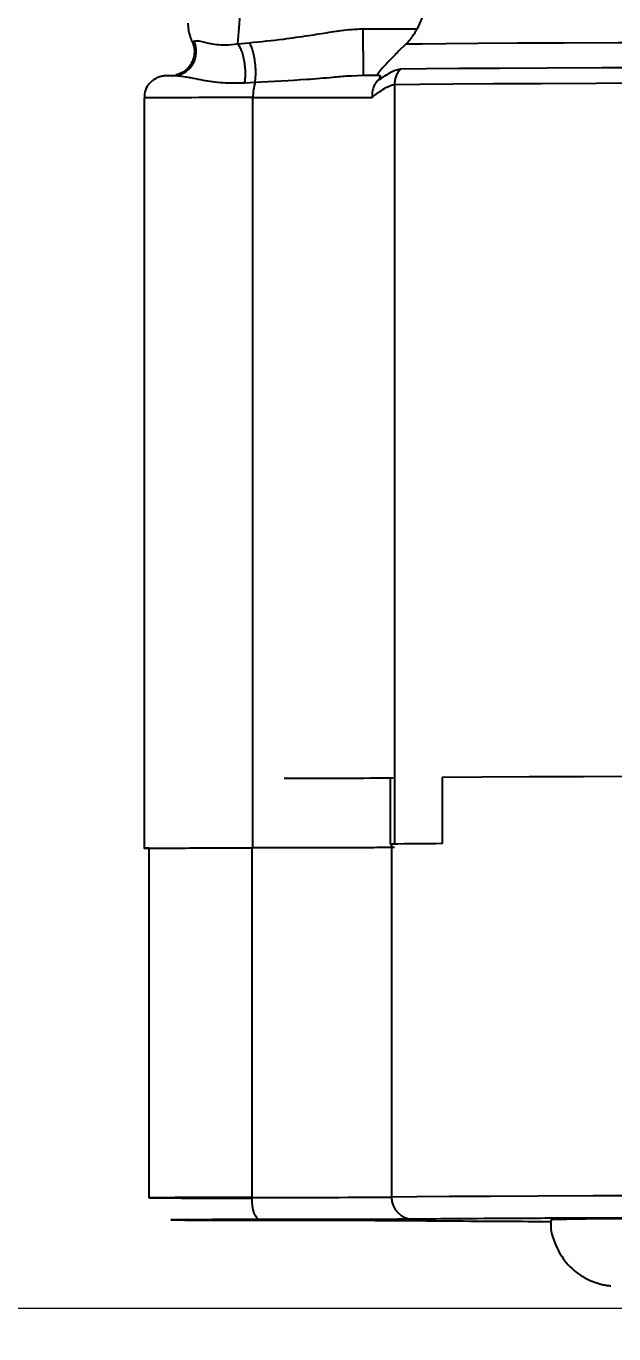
# Model space of a CAD drawing. Header units: millimetres. Extents: x 2271 to 4415, y 823 to 2339.
# Drawn here: x 3027.4 to 3054.1, y 979.7 to 1038.9 of the extents above; entities that cross this region are included whole.
import ezdxf

# ---------------------------------------------------------------- set-up
doc = ezdxf.new("R2010")
doc.units = ezdxf.units.MM
doc.layers.add('AM_5', color=3, linetype='Continuous', lineweight=25)
doc.styles.add('SLDTEXTSTYLE1', font='txt.shx', dxfattribs={"width": 0.7, "bigfont": 'gbcbig.shx'})
doc.dimstyles.new('SLDDIMSTYLE12$0', dxfattribs={"dimtxt": 12, "dimasz": 10, "dimexe": 0, "dimexo": 0.0625, "dimgap": 0.875, "dimtad": 1, "dimdec": 1, "dimlfac": 1.8, "dimrnd": 1e-09, "dimzin": 12, "dimdsep": 46, "dimtxsty": 'SLDTEXTSTYLE1', "dimcen": 0.09, "dimdle": 8.16, "dimclrd": 3, "dimclre": 3, "dimadec": 0, "dimazin": 3, "dimtfac": 1, "dimtdec": 1, "dimtofl": 0, "dimtmove": 0, "dimatfit": 3, "dimfxl": 0, "dimfrac": 2, "dimtolj": 1, "dimlwd": 5, "dimlwe": 5, "dimarcsym": 0})

# ---------------------------------------------------------------- blocks, each defined once
blk = doc.blocks.new('*D202')
at = {"layer": 'AM_5', "color": 3, "lineweight": 5, "transparency": 16777216}
blk.add_line((3078.479, 1222.429), (2928.14, 1222.429), dxfattribs=at)
at = {"layer": 'AM_5', "color": 3, "linetype": 'Continuous', "lineweight": 5, "transparency": 16777216}
for p, q in [((2928.14, 1212.429), (2928.14, 990.803)), ((3057.772, 980.803), (2928.14, 980.803))]:
    blk.add_line(p, q, dxfattribs=at)
at = {"layer": 'AM_5', "color": 3, "transparency": 16777216}
for points in [[(2926.474, 1212.429), (2929.807, 1212.429), (2928.14, 1222.429)], [(2926.474, 990.803), (2929.807, 990.803), (2928.14, 980.803)]]:
    blk.add_solid(points, dxfattribs=at)
at = {"layer": 'Defpoints', "color": 0, "transparency": 16777216}
for p in [(3078.542, 1222.429), (2928.14, 980.803), (3057.835, 980.803)]:
    blk.add_point(p, dxfattribs=at)
at = {"layer": 'AM_5', "color": 0, "transparency": 16777216, "insert": (2921.265, 1054.716), "char_height": 12, "attachment_point": 5, "rotation": 90, "style": 'SLDTEXTSTYLE1'}
blk.add_mtext('\\A1;245', dxfattribs=at)
blk = doc.blocks.new('*D203')
at = {"layer": 'AM_5', "color": 3, "lineweight": 5, "transparency": 16777216}
blk.add_line((3057.74, 980.804), (2928.287, 980.804), dxfattribs=at)
at = {"layer": 'AM_5', "color": 3, "linetype": 'Continuous', "lineweight": 5, "transparency": 16777216}
for p, q in [((2928.287, 970.804), (2928.287, 945.731)), ((3056.845, 935.731), (2928.287, 935.731))]:
    blk.add_line(p, q, dxfattribs=at)
at = {"layer": 'AM_5', "color": 3, "transparency": 16777216}
for points in [[(2926.621, 970.804), (2929.954, 970.804), (2928.287, 980.804)], [(2926.621, 945.731), (2929.954, 945.731), (2928.287, 935.731)]]:
    blk.add_solid(points, dxfattribs=at)
at = {"layer": 'Defpoints', "color": 0, "transparency": 16777216}
for p in [(3057.803, 980.804), (2928.287, 935.731), (3056.908, 935.731)]:
    blk.add_point(p, dxfattribs=at)
at = {"layer": 'AM_5', "color": 0, "transparency": 16777216, "insert": (2921.412, 958.267), "char_height": 12, "attachment_point": 5, "rotation": 90, "style": 'SLDTEXTSTYLE1'}
blk.add_mtext('\\A1;45', dxfattribs=at)

msp = doc.modelspace()

# ---------------------------------------------------------------- linework, layer by layer
at = {"color": 7, "linetype": 'Continuous', "lineweight": 25}
for p, q in [((3045.151, 1038.8), (3045.478, 1039.514)), ((3042.69, 1038.8), (3045.151, 1038.8)), ((3034.949, 1038.219), (3035.029, 1038.242)), ((3036.996, 1038.118), (3037.524, 1038.167)), ((3044.622, 1038.095), (3044.301, 1037.781)), ((3034.295, 1036.698), (3034.183, 1036.672)), ((3042.69, 1036.683), (3042.16, 1036.656)), ((3042.69, 1036.756), (3042.69, 1036.683)), ((3043.441, 1036.685), (3042.69, 1036.683)), ((3037.797, 1036.364), (3037.33, 1036.339)), ((3044.116, 1036.28), (3044.116, 1001.853)), ((3032.769, 1035.663), (3032.769, 1001.663)), ((3037.704, 1001.678), (3037.704, 1035.678)), ((3043.926, 1004.851), (3043.926, 1001.851)), ((3043.926, 1004.851), (3044.049, 1004.851)), ((3046.282, 1004.872), (3046.282, 1001.872)), ((3032.992, 1001.664), (3032.992, 985.821)), ((3037.66, 985.835), (3037.66, 1001.678)), ((3043.982, 1001.851), (3043.982, 985.852))]:
    msp.add_line(p, q, dxfattribs=at)
at = {"color": 7, "linetype": 'Continuous', "lineweight": 25, "flags": 128}
for points in [[(3042.69, 1037.781), (3042.69, 1037.943), (3042.69, 1038.101), (3042.69, 1038.252), (3042.69, 1038.394), (3042.69, 1038.522), (3042.69, 1038.634), (3042.69, 1038.727), (3042.69, 1038.8)], [(3108.713, 1038.243), (3103.519, 1038.24), (3098.413, 1038.237), (3093.418, 1038.233), (3088.558, 1038.228), (3083.855, 1038.223), (3079.329, 1038.217), (3075.002, 1038.211), (3070.893, 1038.203), (3067.022, 1038.196), (3063.406, 1038.187), (3060.061, 1038.178), (3057.003, 1038.169), (3054.246, 1038.159), (3051.802, 1038.149), (3049.683, 1038.139), (3047.898, 1038.128), (3046.455, 1038.117), (3045.362, 1038.106), (3044.622, 1038.095)], [(3044.404, 1036.987), (3045.552, 1036.998), (3047.045, 1037.009), (3048.876, 1037.02), (3051.037, 1037.03), (3053.519, 1037.04), (3056.31, 1037.05), (3059.398, 1037.059), (3062.769, 1037.068), (3066.408, 1037.076), (3070.299, 1037.084), (3074.424, 1037.091), (3078.765, 1037.098), (3083.303, 1037.104), (3088.017, 1037.109), (3092.886, 1037.114), (3097.889, 1037.118), (3103.003, 1037.121), (3108.205, 1037.123)], [(3044.116, 1036.28), (3045.268, 1036.291), (3046.766, 1036.302), (3048.604, 1036.313), (3050.773, 1036.323), (3053.264, 1036.333), (3056.066, 1036.343), (3059.165, 1036.353), (3062.548, 1036.361), (3066.201, 1036.37), (3070.106, 1036.378), (3074.246, 1036.385), (3078.603, 1036.391), (3083.158, 1036.397), (3087.889, 1036.403), (3092.776, 1036.407), (3097.798, 1036.411), (3102.93, 1036.414), (3108.152, 1036.417)], [(3108.379, 1004.989), (3103.054, 1004.987), (3097.819, 1004.983), (3092.7, 1004.979), (3087.72, 1004.975), (3082.903, 1004.969), (3078.27, 1004.963), (3073.843, 1004.956), (3069.643, 1004.949), (3065.689, 1004.941), (3062, 1004.932), (3058.592, 1004.923), (3055.482, 1004.914), (3052.684, 1004.904), (3050.21, 1004.893), (3048.073, 1004.883), (3046.282, 1004.872)], [(3038.012, 984.833), (3037.943, 984.853), (3037.877, 984.91), (3037.816, 985.003), (3037.763, 985.128), (3037.719, 985.279), (3037.687, 985.452), (3037.667, 985.64), (3037.66, 985.835)], [(3108.379, 985.989), (3103.12, 985.987), (3097.949, 985.984), (3092.891, 985.98), (3087.967, 985.975), (3083.2, 985.97), (3078.612, 985.964), (3074.223, 985.957), (3070.054, 985.95), (3066.123, 985.942), (3062.448, 985.933), (3059.046, 985.925), (3055.931, 985.915), (3053.119, 985.905), (3050.621, 985.895), (3048.45, 985.885), (3046.614, 985.874), (3045.123, 985.863), (3043.982, 985.852)], [(3106.43, 984.97), (3101.559, 984.967), (3096.794, 984.963), (3092.157, 984.959), (3087.673, 984.954), (3083.363, 984.949), (3079.249, 984.942), (3075.351, 984.935), (3071.689, 984.928), (3068.282, 984.92), (3065.145, 984.912), (3062.295, 984.903), (3059.746, 984.893), (3057.511, 984.884), (3055.6, 984.874), (3054.024, 984.864), (3052.789, 984.853), (3051.903, 984.842), (3051.37, 984.832), (3051.192, 984.821), (3051.192, 984.821)], [(3045.392, 984.821), (3045.214, 984.818), (3044.695, 984.815), (3043.869, 984.813), (3042.792, 984.811), (3041.538, 984.81), (3040.192, 984.81), (3038.846, 984.81), (3037.592, 984.811), (3036.515, 984.813), (3035.688, 984.815), (3035.169, 984.818), (3034.992, 984.821), (3035.169, 984.824), (3035.688, 984.826), (3036.515, 984.829), (3037.592, 984.831), (3038.846, 984.832), (3040.192, 984.832), (3041.538, 984.832), (3042.792, 984.831), (3043.869, 984.829), (3044.695, 984.826), (3045.214, 984.824), (3045.392, 984.821)], [(3038.012, 984.809), (3037.943, 984.827), (3037.937, 984.831)], [(3044.966, 984.791), (3044.774, 984.81), (3044.705, 984.826)]]:
    msp.add_lwpolyline(points, dxfattribs=at)
at = {"color": 7, "linetype": 'Continuous', "lineweight": 25}
for centre, radius, start, end in [((3034.038, 1037.767), 1.1, 270.09999, 25.63662), ((3040.018, 1035.713), 2.314, 163.65187, 180.85663), ((3036.622, 581.895), 453.784, 89.86336, 90.48649), ((3036.884, 2934.04), 1898.362, 270.024744, 270.187646), ((3039.213, 1791.722), 786.885, 269.993192, 270.343129), ((3043.588, 1035.588), 33.739, 270.57375, 270.66978), ((3049.474, 504.237), 497.644, 90.36744, 90.63226), ((3036.654, 555.406), 430.43, 89.86614, 90.48756), ((3036.878, 1488.551), 502.745, 269.55713, 270.08916), ((3038.152, 2028.174), 1042.338, 269.972937, 270.320473), ((3044.975, 985.844), 0.992, 179.54189, 269.50442)]:
    msp.add_arc(centre, radius, start, end, dxfattribs=at)
for points, knots in [([(3037.514, 1060.244), (3037.512, 1059.053), (3037.509, 1056.65), (3037.484, 1053.5), (3037.451, 1050.821), (3037.415, 1048.598), (3037.367, 1046.288), (3037.302, 1043.912), (3037.217, 1041.581), (3037.115, 1039.508), (3037.036, 1038.592), (3036.996, 1038.118)], [0, 0, 0, 0, 0.121733, 0.245653, 0.329531, 0.414385, 0.500215, 0.61122, 0.731521, 0.861116, 1, 1, 1, 1]), ([(3034.949, 1038.219), (3034.884, 1038.394), (3034.784, 1038.664), (3034.773, 1038.949), (3034.769, 1039.049)], [0, 0, 0, 0, 0.649785, 1, 1, 1, 1]), ([(3035.029, 1038.242), (3035.093, 1038.261), (3035.187, 1038.287), (3035.862, 1038.102), (3036.448, 1038.055), (3036.817, 1038.098), (3036.996, 1038.118)], [0, 0, 0, 0, 0.528089, 0.775708, 0.891023, 1, 1, 1, 1]), ([(3037.524, 1038.167), (3038.049, 1038.219), (3038.966, 1038.308), (3040.157, 1038.484), (3041.129, 1038.636), (3041.939, 1038.764), (3042.472, 1038.789), (3042.69, 1038.8)], [0, 0, 0, 0, 0.299879, 0.524041, 0.708513, 0.880518, 1, 1, 1, 1]), ([(3044.622, 1038.095), (3044.687, 1038.163), (3044.818, 1038.299), (3044.964, 1038.501), (3045.076, 1038.681), (3045.125, 1038.759), (3045.151, 1038.8)], [0, 0, 0, 0, 0.257441, 0.516937, 0.75032, 1, 1, 1, 1]), ([(3034.949, 1038.219), (3034.984, 1038.127), (3035.043, 1037.965), (3035.056, 1037.696), (3035.011, 1037.429), (3034.891, 1037.172), (3034.709, 1036.954), (3034.485, 1036.78), (3034.297, 1036.731), (3034.206, 1036.707)], [0, 0, 0, 0, 0.152916, 0.265704, 0.414004, 0.570286, 0.70005, 0.853997, 1, 1, 1, 1]), ([(3037.33, 1036.339), (3037.34, 1036.403), (3037.361, 1036.539), (3037.369, 1036.791), (3037.354, 1037.076), (3037.312, 1037.372), (3037.247, 1037.645), (3037.166, 1037.868), (3037.081, 1038.031), (3037.023, 1038.09), (3036.996, 1038.118)], [0, 0, 0, 0, 0.111182, 0.233505, 0.364552, 0.500409, 0.6362, 0.767065, 0.889124, 1, 1, 1, 1]), ([(3037.797, 1036.364), (3037.806, 1036.427), (3037.825, 1036.56), (3037.832, 1036.812), (3037.821, 1037.099), (3037.787, 1037.4), (3037.733, 1037.679), (3037.666, 1037.908), (3037.595, 1038.076), (3037.547, 1038.138), (3037.524, 1038.167)], [0, 0, 0, 0, 0.11075, 0.232867, 0.363941, 0.5, 0.636059, 0.767133, 0.88925, 1, 1, 1, 1]), ([(3042.69, 1037.781), (3042.69, 1037.636), (3042.69, 1037.346), (3042.69, 1036.993), (3042.69, 1036.787), (3042.69, 1036.759), (3042.69, 1036.756)], [0, 0, 0, 0, 0.320589, 0.641179, 0.961768, 1, 1, 1, 1]), ([(3044.301, 1037.781), (3044.158, 1037.636), (3043.886, 1037.363), (3043.593, 1037.049), (3043.427, 1036.86), (3043.347, 1036.76), (3043.304, 1036.694), (3043.313, 1036.687), (3043.317, 1036.683)], [0, 0, 0, 0, 0.296371, 0.561408, 0.679693, 0.791742, 0.896327, 1, 1, 1, 1]), ([(3034.021, 1036.667), (3033.985, 1036.666), (3033.864, 1036.666), (3033.805, 1036.665), (3033.751, 1036.663), (3033.714, 1036.662), (3033.653, 1036.657), (3033.549, 1036.642), (3033.357, 1036.587), (3033.112, 1036.44), (3032.897, 1036.186), (3032.775, 1035.908), (3032.783, 1035.727), (3032.785, 1035.663)], [0, 0, 0, 0, 0.0976557, 0.3295234, 0.452296, 0.509732, 0.5315764, 0.5558632, 0.6229708, 0.7197137, 0.8268133, 0.9390365, 1, 1, 1, 1]), ([(3037.33, 1036.339), (3036.992, 1036.334), (3036.281, 1036.322), (3035.526, 1036.445), (3035.049, 1036.539), (3034.801, 1036.586), (3034.392, 1036.659), (3034.205, 1036.663), (3034.04, 1036.667)], [0, 0, 0, 0, 0.184208, 0.388471, 0.517104, 0.601053, 0.648132, 1, 1, 1, 1]), ([(3042.16, 1036.656), (3042.112, 1036.654), (3041.821, 1036.64), (3041.176, 1036.575), (3039.819, 1036.466), (3038.594, 1036.404), (3037.797, 1036.364)], [0, 0, 0, 0, 0.032468, 0.200671, 0.480525, 1, 1, 1, 1]), ([(3043.339, 1036.435), (3043.57, 1036.593), (3044.032, 1036.908), (3044.28, 1036.961), (3044.404, 1036.987)], [0, 0, 0, 0, 0.500652, 1, 1, 1, 1]), ([(3043.441, 1036.685), (3043.464, 1036.679), (3043.497, 1036.671), (3043.459, 1036.586), (3043.407, 1036.512), (3043.36, 1036.459), (3043.339, 1036.435)], [0, 0, 0, 0, 0.546902, 0.785535, 0.902249, 1, 1, 1, 1]), ([(3043.339, 1036.435), (3043.3, 1036.387), (3043.22, 1036.287), (3043.139, 1036.096), (3043.096, 1035.891), (3043.1, 1035.75), (3043.101, 1035.688)], [0, 0, 0, 0, 0.239149, 0.497163, 0.778524, 1, 1, 1, 1]), ([(3043.101, 1035.688), (3043.327, 1035.86), (3043.767, 1036.196), (3044.001, 1036.252), (3044.116, 1036.28)], [0, 0, 0, 0, 0.51151, 1, 1, 1, 1]), ([(3032.992, 1001.66), (3032.892, 1001.661), (3032.638, 1001.664), (3033.021, 1001.668), (3034.027, 1001.672), (3035.622, 1001.676), (3037.01, 1001.677), (3037.704, 1001.678)], [0, 0, 0, 0, 0.138213, 0.35366, 0.569106, 0.784553, 1, 1, 1, 1]), ([(3108.558, 984.987), (3106.062, 984.986), (3101.025, 984.984), (3093.648, 984.978), (3086.406, 984.971), (3079.427, 984.963), (3072.824, 984.952), (3066.73, 984.941), (3061.237, 984.928), (3056.426, 984.913), (3052.363, 984.898), (3049.094, 984.883), (3046.555, 984.867), (3045.493, 984.856), (3044.966, 984.851)], [0, 0, 0, 0, 0.079959, 0.161371, 0.244142, 0.328893, 0.414217, 0.5, 0.585778, 0.671102, 0.755858, 0.838624, 0.920039, 1, 1, 1, 1]), ([(3038.012, 984.833), (3037.458, 984.833), (3036.324, 984.832), (3035.015, 984.829), (3034.177, 984.825), (3033.901, 984.821), (3034.177, 984.817), (3035.015, 984.813), (3036.324, 984.81), (3037.458, 984.809), (3038.012, 984.809)], [0, 0, 0, 0, 0.122089, 0.25, 0.377911, 0.5, 0.622089, 0.75, 0.877911, 1, 1, 1, 1]), ([(3044.966, 984.851), (3044.733, 984.849), (3044.258, 984.845), (3042.673, 984.84), (3040.581, 984.836), (3038.858, 984.834), (3038.012, 984.833)], [0, 0, 0, 0, 0.245796, 0.5, 0.754204, 1, 1, 1, 1]), ([(3038.012, 984.809), (3038.858, 984.808), (3040.581, 984.806), (3042.673, 984.802), (3044.258, 984.797), (3044.733, 984.793), (3044.966, 984.791)], [0, 0, 0, 0, 0.245796, 0.5, 0.754204, 1, 1, 1, 1]), ([(3044.966, 984.791), (3045.498, 984.785), (3046.572, 984.775), (3048.707, 984.761), (3050.51, 984.753), (3051.205, 984.75)], [0, 0, 0, 0, 0.376395, 0.759633, 1, 1, 1, 1]), ([(3051.213, 984.818), (3051.206, 984.767), (3051.157, 984.392), (3051.373, 983.691), (3051.86, 982.842), (3052.516, 982.292), (3053.104, 982.011), (3053.515, 981.891), (3053.799, 981.843), (3053.87, 981.837), (3053.912, 981.833)], [0, 0, 0, 0, 0.030661, 0.221524, 0.412563, 0.604262, 0.714262, 0.802035, 0.882755, 1, 1, 1, 1])]:
    msp.add_open_spline(points, degree=3, knots=knots, dxfattribs=at)
for points in [[(3044.404, 1036.987), (3044.361, 1036.938), (3044.275, 1036.84), (3044.186, 1036.665), (3044.127, 1036.476), (3044.119, 1036.346), (3044.116, 1036.28)], [(3044.116, 1001.694), (3043.894, 1001.693), (3043.45, 1001.689), (3041.99, 1001.684), (3040.078, 1001.68), (3038.495, 1001.679), (3037.704, 1001.678)]]:
    msp.add_open_spline(points, degree=3, dxfattribs=at)

# ---------------------------------------------------------------- dimensions: what is measured, and where the dimension line sits
at = {"layer": 'AM_5'}
dim = msp.add_linear_dim(base=(2928.14, 980.803), p1=(3078.542, 1222.429), p2=(3057.835, 980.803), angle=90, text='245', dimstyle='SLDDIMSTYLE12$0', override={"dimlfac": 1}, dxfattribs=at)
dim.commit()
dim.dimension.update_dxf_attribs({"geometry": '*D202', "text_midpoint": (2928.14, 1054.716), "dimtype": 160})
dim = msp.add_linear_dim(base=(2928.287, 935.731), p1=(3057.803, 980.804), p2=(3056.908, 935.731), angle=90, text='45', dimstyle='SLDDIMSTYLE12$0', override={"dimlfac": 1, "dimpost": ''}, dxfattribs=at)
dim.commit()
dim.dimension.update_dxf_attribs({"geometry": '*D203', "text_midpoint": (2921.412, 958.267)})

doc.saveas('drawing.dxf')
